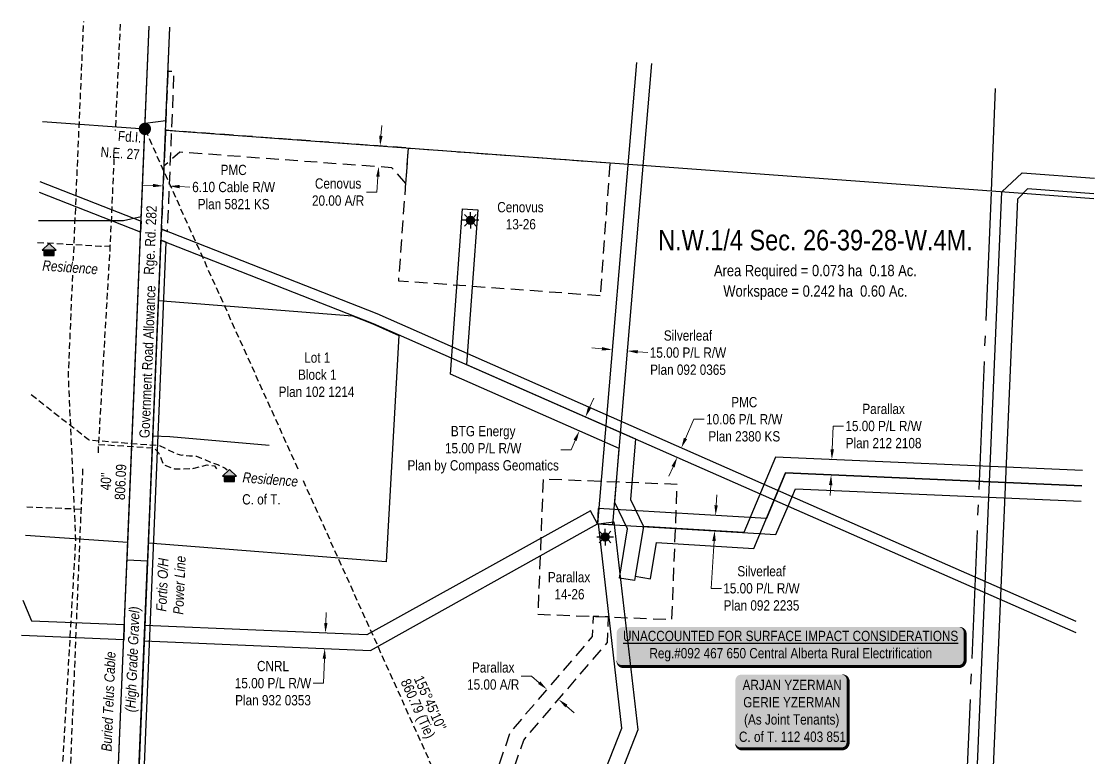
# Model space of a CAD drawing. Extents: x 297466 to 300921, y 5806509 to 5810209.
# Drawn here: x 299874 to 300921, y 5808009 to 5808727 of the extents above; entities that cross this region are included whole.
import ezdxf
from ezdxf.enums import TextEntityAlignment as Align

# ---------------------------------------------------------------- set-up
doc = ezdxf.new("R2010")
doc.units = 0
doc.header["$LTSCALE"] = 5
doc.header["$PDMODE"] = 35
doc.header["$PDSIZE"] = 0.5
for name, pattern in [('foc-ACCESSROAD', [3.75, 2.5, -1.25]), ('foc-FLOWLINE', [3.75, 2.5, -1.25]), ('foc-QUARTERLINE', [33, 25, -3, 2, -3]), ('foc-TIELINE', [1.875, 1.25, -0.625]), ('UG_PIPE', [1.875, 1.25, -0.625])]:
    doc.linetypes.add(name, pattern=pattern)
doc.layers.get('Defpoints').update_dxf_attribs({"color": 9})
for name, color, linetype in [('AS-PIPE-UG', 44, 'UG_PIPE'), ('AS-POWER', 104, 'foc-POWER'), ('AS-POWER-T', 104, 'Continuous'), ('AS-RESIDENCE', 14, 'Continuous'), ('AS-TELUS', 224, 'foc-TEL'), ('C-AR', 13, 'foc-ACCESSROAD'), ('C-RW', 13, 'Continuous'), ('C-SYMBOL', 7, 'Continuous'), ('C-WS', 13, 'foc-ACCESSROAD'), ('C-WS-S', 8, 'Continuous'), ('CG-NOTES', 7, 'Continuous'), ('F-AR', 190, 'foc-ACCESSROAD'), ('F-EZE', 190, 'foc-FLOWLINE'), ('F-RW', 190, 'Continuous'), ('F-WS', 190, 'foc-ACCESSROAD'), ('F-WS-S', 8, 'Continuous'), ('L-AREAREQUIRED', 7, 'Continuous'), ('L-AREAWORK', 5, 'Continuous'), ('L-BD', 7, 'Continuous'), ('L-MON', 1, 'Continuous'), ('L-MON-T', 1, 'Continuous'), ('L-QSEC', 8, 'foc-QUARTERLINE'), ('L-ROAD-T', 7, 'Continuous'), ('L-SEC', 7, 'Continuous'), ('L-TIE', 7, 'foc-TIELINE'), ('L-TITLEDB', 4, 'Continuous'), ('L-TITLEDB-T', 4, 'Continuous')]:
    doc.layers.add(name, color=color, linetype=linetype)
for name, color, linetype, lineweight in [('C-AR-T', 13, 'Continuous', 9), ('C-RW-T', 13, 'Continuous', 9), ('C-WS-T', 13, 'Continuous', 9), ('F-AR-T', 190, 'Continuous', 9), ('F-EZE-T', 190, 'Continuous', 9), ('F-RW-T', 190, 'Continuous', 9), ('F-WS-T', 190, 'Continuous', 9), ('T-TEXT', 48, 'Continuous', 18)]:
    doc.layers.add(name, color=color, linetype=linetype, lineweight=lineweight)
doc.styles.add('100L', font='ARIALN.TTF', dxfattribs={"height": 11})
doc.styles.add('175L', font='ARIALN.TTF', dxfattribs={"height": 20})
doc.styles.add('80', font='ARIALN.TTF', dxfattribs={"height": 10})
doc.styles.add('80CG', font='ARIALN.TTF', dxfattribs={"height": 10})
doc.styles.add('80L', font='ARIALN.TTF', dxfattribs={"height": 10})
doc.styles.add('80LS', font='ARIALNI.TTF', dxfattribs={"height": 10})
doc.styles.add('foc-LtypeFont', font='ARIALN.TTF', dxfattribs={"height": 7.35})
doc.linetypes.add('foc-POWER', pattern='A,6,-1,["P",foc-LtypeFont,S=0.2,R=0,X=-0.625,Y=-0.75],-1.24,4', length=12.24)
doc.linetypes.add('foc-POWER-NOLINE', pattern='A,0,-4,["P",foc-LtypeFont,S=0.2,R=0,X=-0.625,Y=-0.75],-8.24', length=12.24)
doc.linetypes.add('foc-TEL', pattern='A,2,-1,["T",foc-LtypeFont,S=0.2,R=0,X=-0.425,Y=-0.75],-1.24,8', length=12.24)
doc.linetypes.add('foc-TEL-NOLINE', pattern='A,0,-2,["T",foc-LtypeFont,S=0.2,R=0,X=-0.425,Y=-0.75],-10.24', length=12.24)
doc.dimstyles.new('Compass 5 000', dxfattribs={"dimscale": 5, "dimtxt": 9, "dimasz": 2, "dimexe": 0.2, "dimexo": 0.0625, "dimgap": 0.5, "dimtad": 0, "dimtih": 1, "dimtoh": 1, "dimzin": 0, "dimdsep": 46, "dimtxsty": '80CG', "dimcen": 0.1, "dimse1": 1, "dimse2": 1, "dimclrd": 256, "dimclrt": 256, "dimaunit": 1, "dimadec": 4, "dimazin": 0, "dimtfac": 0.06, "dimtofl": 0, "dimtmove": 0, "dimatfit": 1, "dimfxl": 0.2, "dimtolj": 1, "dimtzin": 0, "dimlwd": -1, "dimarcsym": 0})

# ---------------------------------------------------------------- blocks, each defined once
blk = doc.blocks.new('*U382')
h = blk.add_hatch(color=59)
edge = h.paths.add_edge_path()
edge.add_line((-49, -37), (49, -37))
edge.add_arc((49, -31), 6, 270, 360)
edge.add_line((55, -31), (55, 29.5))
edge.add_arc((49, 29.5), 6, 0, 90)
edge.add_line((49, 35.5), (-49, 35.5))
edge.add_arc((-49, 29.5), 6, 90, 180)
edge.add_line((-55, 29.5), (-55, -31))
edge.add_arc((-49, -31), 6, 180, 270)
at = {"color": 1, "flags": 128}
blk.add_lwpolyline([(-49, -37, 3, 3, 0), (49, -37, 3, 3, 0.414214), (55, -31, 3, 3, 0), (55, 29.5, 3, 0, 0.414214), (49, 35.5, 0, 0, 0), (-49, 35.5, 0, 0, 0.414214), (-55, 29.5, 0, 0, 0), (-55, -31, 0, 3, 0.414214)], format="xyseb", close=True, dxfattribs=at)
blk.add_lwpolyline([(-23.3, -29.6, 0, 7.5, 0), (0, 0, 0, 0, 0)], format="xyseb", dxfattribs=at)
at = {"color": 1, "style": '80'}
blk.add_attdef('ENTER_TEXT_001', (-36, -5), '', height=10, dxfattribs=at)
blk = doc.blocks.new('*D384')
at = {"layer": 'Defpoints', "color": 0, "transparency": 16777216}
for p in [(300517.5, 5808310.8), (300531.9, 5808304.4), (300527.9, 5808295.2)]:
    blk.add_point(p, dxfattribs=at)
at = {"layer": 'F-RW-T', "transparency": 16777216}
for p, q in [((300521.5, 5808319.9), (300529.8, 5808338.7)), ((300529.8, 5808338.7), (300539.8, 5808338.7)), ((300509.4, 5808292.4), (300505.4, 5808283.3))]:
    blk.add_line(p, q, dxfattribs=at)
for points in [[(300520, 5808320.6), (300523.1, 5808319.3), (300517.5, 5808310.8)], [(300507.9, 5808293.1), (300511, 5808291.8), (300513.5, 5808301.6)]]:
    blk.add_solid(points, dxfattribs=at)
at = {"layer": 'F-RW-T', "transparency": 16777216, "insert": (300578.9, 5808338.7), "char_height": 10, "attachment_point": 5, "style": '80CG'}
blk.add_mtext('\\A1;PMC\\P10.06 P/L R/W\\PPlan 2380 KS', dxfattribs=at)
blk = doc.blocks.new('*D385')
at = {"layer": 'Defpoints', "color": 0, "transparency": 16777216}
for p in [(300162.8, 5808130.5), (300162.2, 5808115.5), (300169.7, 5808115.2)]:
    blk.add_point(p, dxfattribs=at)
at = {"layer": 'F-RW-T', "transparency": 16777216}
for p, q in [((300170.8, 5808140.2), (300171.2, 5808150.2)), ((300169.3, 5808105.2), (300168.3, 5808081.3)), ((300168.3, 5808081.3), (300158.3, 5808081.3))]:
    blk.add_line(p, q, dxfattribs=at)
for points in [[(300169.1, 5808140.2), (300172.4, 5808140.1), (300170.3, 5808130.2)], [(300167.6, 5808105.3), (300170.9, 5808105.1), (300169.7, 5808115.2)]]:
    blk.add_solid(points, dxfattribs=at)
at = {"layer": 'F-RW-T', "transparency": 16777216, "insert": (300119.2, 5808081.3), "char_height": 10, "attachment_point": 5, "style": '80CG'}
blk.add_mtext('\\A1;CNRL\\P15.00 P/L R/W\\PPlan 932 0353', dxfattribs=at)
blk = doc.blocks.new('*D386')
at = {"layer": 'Defpoints', "color": 0, "transparency": 16777216}
for p in [(300551.2, 5808244.9), (300550, 5808230), (300550.3, 5808230)]:
    blk.add_point(p, dxfattribs=at)
at = {"layer": 'F-RW-T', "transparency": 16777216}
for p, q in [((300551.5, 5808254.9), (300552.1, 5808264.9)), ((300549.4, 5808220), (300548.8, 5808210)), ((300546.6, 5808173.8), (300548.8, 5808210)), ((300556.6, 5808173.8), (300546.6, 5808173.8))]:
    blk.add_line(p, q, dxfattribs=at)
for points in [[(300549.8, 5808255), (300553.1, 5808254.8), (300550.9, 5808244.9)], [(300547.7, 5808220.1), (300551.1, 5808219.9), (300550, 5808230)]]:
    blk.add_solid(points, dxfattribs=at)
at = {"layer": 'F-RW-T', "transparency": 16777216, "insert": (300595.7, 5808173.8), "char_height": 10, "attachment_point": 5, "style": '80CG'}
blk.add_mtext('\\A1;Silverleaf\\P15.00 P/L R/W\\PPlan 092 2235', dxfattribs=at)
blk = doc.blocks.new('*D388')
at = {"layer": 'C-RW-T', "transparency": 16777216}
for p, q in [((300664.7, 5808309.4), (300665.7, 5808332.1)), ((300665.7, 5808332.1), (300675.7, 5808332.1)), ((300663.2, 5808274.5), (300662.8, 5808264.5))]:
    blk.add_line(p, q, dxfattribs=at)
for points in [[(300663, 5808309.5), (300666.4, 5808309.3), (300664.3, 5808299.4)], [(300661.5, 5808274.5), (300664.9, 5808274.4), (300663.6, 5808284.4)]]:
    blk.add_solid(points, dxfattribs=at)
at = {"layer": 'Defpoints', "color": 0, "transparency": 16777216}
for p in [(300664.3, 5808299.4), (300718.8, 5808297.1), (300718.2, 5808282.1)]:
    blk.add_point(p, dxfattribs=at)
at = {"layer": 'C-RW-T', "transparency": 16777216, "insert": (300714.8, 5808332.1), "char_height": 10, "attachment_point": 5, "style": '80CG'}
blk.add_mtext('\\A1;Parallax\\P15.00 P/L R/W\\PPlan 212 2108', dxfattribs=at)
blk = doc.blocks.new('*D389')
at = {"layer": 'Defpoints', "color": 0, "transparency": 16777216}
for p in [(300373, 5808363.5), (300367, 5808349.7), (300418, 5808327.3)]:
    blk.add_point(p, dxfattribs=at)
at = {"layer": 'F-RW-T', "transparency": 16777216}
for p, q in [((300428, 5808350.2), (300432.1, 5808359.3)), ((300413.9, 5808318.1), (300409.9, 5808309)), ((300409.9, 5808309), (300399.9, 5808309))]:
    blk.add_line(p, q, dxfattribs=at)
for points in [[(300426.5, 5808350.8), (300429.6, 5808349.5), (300424, 5808341)], [(300412.4, 5808318.8), (300415.4, 5808317.5), (300418, 5808327.3)]]:
    blk.add_solid(points, dxfattribs=at)
at = {"layer": 'F-RW-T', "transparency": 16777216, "insert": (300324.2, 5808309), "char_height": 10, "attachment_point": 5, "style": '80CG'}
blk.add_mtext('\\A1;BTG Energy\\P15.00 P/L R/W\\PPlan by Compass Geomatics', dxfattribs=at)
blk = doc.blocks.new('GAS')
h = blk.add_hatch(color=255)
h.dxf.hatch_style = 1
edge = h.paths.add_edge_path()
edge.add_arc((0, 0), 0.9, 0, 360)
for p, q in [((-0.81, 0), (-1.62, 0)), ((-0.57, 0.57), (-1.14, 1.14)), ((0, 0.81), (0, 1.62)), ((0.57, 0.57), (1.14, 1.14)), ((1.62, 0), (0.81, 0)), ((-0.57, -0.57), (-1.14, -1.14)), ((0, -0.81), (0, -1.62)), ((1.14, -1.14), (0.57, -0.57))]:
    blk.add_line(p, q)
blk.add_circle((0, 0), 0.8)
blk = doc.blocks.new('*D390')
at = {"layer": 'Defpoints', "color": 0, "transparency": 16777216}
for p in [(300159.2, 5808610), (300157.8, 5808590), (300222.3, 5808585.3)]:
    blk.add_point(p, dxfattribs=at)
at = {"layer": 'F-AR-T', "transparency": 16777216}
for p, q in [((300224.5, 5808615.2), (300225.2, 5808625.2)), ((300221.5, 5808575.3), (300220.4, 5808560.3)), ((300220.4, 5808560.3), (300210.4, 5808560.3))]:
    blk.add_line(p, q, dxfattribs=at)
for points in [[(300222.8, 5808615.3), (300226.1, 5808615.1), (300223.7, 5808605.3)], [(300219.9, 5808575.5), (300223.2, 5808575.2), (300222.3, 5808585.3)]]:
    blk.add_solid(points, dxfattribs=at)
at = {"layer": 'F-AR-T', "transparency": 16777216, "insert": (300182.7, 5808560.3), "char_height": 10, "attachment_point": 5, "style": '80CG'}
blk.add_mtext('\\A1;Cenovus\\P20.00 A/R', dxfattribs=at)
blk = doc.blocks.new('*D391')
at = {"layer": 'Defpoints', "color": 0, "transparency": 16777216}
for p in [(300450.1, 5808406.9), (300465, 5808405.7), (300465, 5808405.4)]:
    blk.add_point(p, dxfattribs=at)
at = {"layer": 'F-RW-T', "transparency": 16777216}
for p, q in [((300440.1, 5808407.5), (300430.1, 5808408.3)), ((300475, 5808404.5), (300484.9, 5808403.7))]:
    blk.add_line(p, q, dxfattribs=at)
for points in [[(300440.2, 5808409.1), (300439.9, 5808405.8), (300450.1, 5808406.6)], [(300475.1, 5808406.2), (300474.8, 5808402.9), (300465, 5808405.4)]]:
    blk.add_solid(points, dxfattribs=at)
at = {"layer": 'F-RW-T', "transparency": 16777216, "insert": (300524, 5808403.7), "char_height": 10, "attachment_point": 5, "style": '80CG'}
blk.add_mtext('\\A1;Silverleaf\\P15.00 P/L R/W\\PPlan 092 0365', dxfattribs=at)
blk = doc.blocks.new('*D395')
at = {"layer": 'Defpoints', "color": 0, "transparency": 16777216}
for p in [(299987.9, 5807984.2), (299993.1, 5807984.1), (299993.1, 5807984)]:
    blk.add_point(p, dxfattribs=at)
at = {"layer": 'L-TITLEDB-T', "transparency": 16777216}
for p, q in [((299977.9, 5807984.8), (299967.9, 5807985.2)), ((300003.1, 5807983.7), (300013.1, 5807983.3))]:
    blk.add_line(p, q, dxfattribs=at)
for points in [[(299978, 5807986.4), (299977.8, 5807983.1), (299987.9, 5807984.4)], [(300003.1, 5807985.4), (300003, 5807982.1), (299993.1, 5807984.1)]]:
    blk.add_solid(points, dxfattribs=at)
at = {"layer": 'L-TITLEDB-T', "transparency": 16777216, "insert": (300063.6, 5807983.3), "char_height": 10, "attachment_point": 5, "style": '80CG'}
blk.add_mtext('\\A1;5.18 Road\\PReg.# 102 045 735', dxfattribs=at)
blk = doc.blocks.new('res_occ')
for points in [[(0.1, 0.89), (-1.26, -0.37), (1.46, -0.37)], [(-0.9, -1.43), (1.1, -1.43), (1.1, -0.37), (-0.9, -0.37)]]:
    blk.add_hatch(color=14).paths.add_polyline_path(points)
at = {"color": 14}
for points in [[(0.1, 0.89), (-1.26, -0.37), (1.46, -0.37)], [(-0.9, -1.43), (1.1, -1.43), (1.1, -0.37), (-0.9, -0.37)]]:
    blk.add_lwpolyline(points, close=True, dxfattribs=at)
blk = doc.blocks.new('fdia')
at = {"color": 255, "const_width": 1}
blk.add_lwpolyline([(-0.5, 0, 1), (0.5, 0, 1)], format="xyb", close=True, dxfattribs=at)
blk = doc.blocks.new('Fdiaa')
blk.add_blockref('fdia', (0, 0))
blk = doc.blocks.new('fdib')
at = {"color": 1, "const_width": 1.6}
blk.add_lwpolyline([(-0.4, 0, 1), (0.4, 0, 1)], format="xyb", close=True, dxfattribs=at)
at = {"color": 1}
blk.add_circle((0, 0), 0.8, dxfattribs=at)
blk = doc.blocks.new('Fdibb')
blk.add_blockref('fdib', (0, 0))
blk = doc.blocks.new('fdicc')
for name in ['Fdibb', 'Fdiaa']:
    blk.add_blockref(name, (0, 0))
blk = doc.blocks.new('FDI')
blk.add_blockref('fdicc', (0, 0))
blk = doc.blocks.new('*D401')
at = {"layer": 'Defpoints', "color": 0, "transparency": 16777216}
for p in [(300018.1, 5808566.1), (300011.6, 5808555.5), (300017.7, 5808555.2)]:
    blk.add_point(p, dxfattribs=at)
at = {"layer": 'F-EZE-T', "transparency": 16777216}
for p, q in [((300002.1, 5808566.7), (299992.1, 5808567.2)), ((300028.1, 5808565.7), (300038.1, 5808565.2))]:
    blk.add_line(p, q, dxfattribs=at)
for points in [[(300002.1, 5808568.4), (300002, 5808565.1), (300012.1, 5808566.3)], [(300028.2, 5808567.3), (300028.1, 5808564), (300018.1, 5808566.1)]]:
    blk.add_solid(points, dxfattribs=at)
at = {"layer": 'F-EZE-T', "transparency": 16777216, "insert": (300080.8, 5808565.2), "char_height": 10, "attachment_point": 5, "style": '80CG'}
blk.add_mtext('\\A1;PMC\\P6.10 Cable R/W\\PPlan 5821 KS', dxfattribs=at)
blk = doc.blocks.new('*D405')
at = {"layer": 'C-AR-T', "transparency": 16777216}
for p, q in [((300371.3, 5808088.3), (300361.3, 5808088.3)), ((300378.8, 5808081.8), (300371.3, 5808088.3)), ((300405.4, 5808059), (300413, 5808052.5))]:
    blk.add_line(p, q, dxfattribs=at)
for points in [[(300379.9, 5808083.1), (300377.8, 5808080.6), (300386.4, 5808075.3)], [(300406.5, 5808060.3), (300404.3, 5808057.8), (300397.8, 5808065.5)]]:
    blk.add_solid(points, dxfattribs=at)
at = {"layer": 'Defpoints', "color": 0, "transparency": 16777216}
for p in [(300386.4, 5808075.3), (300387, 5808076), (300398.4, 5808066.2)]:
    blk.add_point(p, dxfattribs=at)
at = {"layer": 'C-AR-T', "transparency": 16777216, "insert": (300334, 5808088.3), "char_height": 10, "attachment_point": 5, "style": '80CG'}
blk.add_mtext('\\A1;Parallax\\P15.00 A/R', dxfattribs=at)
blk = doc.blocks.new('*U436')
h = blk.add_hatch(color=255)
edge = h.paths.add_edge_path()
edge.add_line((-164, -20), (164, -20))
edge.add_arc((164, -14), 6, 270, 360)
edge.add_line((170, -14), (170, 12.5))
edge.add_arc((164, 12.5), 6, 0, 90)
edge.add_line((164, 18.5), (-164, 18.5))
edge.add_arc((-164, 12.5), 6, 90, 180)
edge.add_line((-170, 12.5), (-170, -14))
edge.add_arc((-164, -14), 6, 180, 270)
at = {"color": 1, "flags": 128}
blk.add_lwpolyline([(-164, -20, 3, 3, 0), (164, -20, 3, 3, 0.414214), (170, -14, 3, 3, 0), (170, 12.5, 3, 0, 0.414214), (164, 18.5, 0, 0, 0), (-164, 18.5, 0, 0, 0.414214), (-170, 12.5, 0, 0, 0), (-170, -14, 0, 3, 0.414214)], format="xyseb", close=True, dxfattribs=at)
for points in [[(-27.3, -8.2, 0, 7.5, 0), (0, 0, 0, 0, 0)], [(16.9, -2.3, 0, 7.5, 0), (0, 0, 0, 0, 0)]]:
    blk.add_lwpolyline(points, format="xyseb", dxfattribs=at)
at = {"color": 1, "style": '80'}
blk.add_attdef('ENTER_TEXT_001', (-26.8, -4.9), '', height=10, dxfattribs=at)

msp = doc.modelspace()

# ---------------------------------------------------------------- linework, layer by layer
at = {"layer": 'AS-PIPE-UG', "flags": 128}
for points in [[(300309.566, 5807787.801), (299904.189, 5807831.646), (299926.908, 5808220.904), (299919.643, 5808381.512), (299934.553, 5808726.729)], [(299970.06, 5808724.125), (299960.174, 5808507.815), (299948.849, 5808314.258), (299948.387, 5808303.011)], [(299889.459, 5808511.231), (299951.03, 5808507.726), (299952.816, 5808507.611), (299960.16, 5808507.813), (299960.174, 5808507.815)], [(299883.403, 5808362.752), (299938.733, 5808319.455), (299939.789, 5808318.651), (299981.714, 5808315.191), (299981.744, 5808315.1), (299981.719, 5808315.071), (300008.499, 5808313.255), (300015.716, 5808309.608), (300025.46, 5808305.121), (300027.578, 5808304.335), (300029.993, 5808303.843), (300031.37, 5808303.951), (300032.576, 5808303.456), (300037.855, 5808303.115), (300041.895, 5808303.111), (300044.582, 5808302.783), (300049.253, 5808300.933), (300060.88, 5808295.848), (300065.912, 5808294.219), (300072.523, 5808290.952), (300074.62, 5808289.451)], [(299948.849, 5808314.258), (300003.01, 5808310.881), (300007.763, 5808305.823), (300012.126, 5808294.537), (300023.186, 5808290.276), (300042.004, 5808290.888), (300042.394, 5808291.114), (300055.105, 5808294.19), (300062.213, 5808293.448), (300064.644, 5808289.428)], [(299933.468, 5808290.359), (299913.732, 5807813.033), (299933.834, 5807810.816)], [(299931.807, 5808250.864), (299878.931, 5808253.088)]]:
    msp.add_lwpolyline(points, dxfattribs=at)
at = {"layer": 'AS-POWER', "linetype": 'foc-POWER-NOLINE', "flags": 128}
for points in [[(299976.771, 5808201.397), (299994.455, 5808627.46), (300014.695, 5808630.024), (300018.453, 5808720.575)], [(299970.229, 5807558.881), (299996.856, 5808200.227), (299996.856, 5808200.227)]]:
    msp.add_lwpolyline(points, dxfattribs=at)
at = {"layer": 'AS-POWER', "flags": 128}
for points in [[(299890.335, 5808532.713), (299903.452, 5808532.664), (299973.243, 5808532.508), (299990.677, 5808536.421)], [(300001.976, 5808322.573), (300018.398, 5808322.005), (300115.588, 5808313.549)], [(299996.856, 5808200.227), (299976.771, 5808201.397)]]:
    msp.add_lwpolyline(points, dxfattribs=at)
at = {"layer": 'AS-TELUS', "linetype": 'foc-TEL-NOLINE'}
msp.add_lwpolyline([(299922.275, 5806889.042), (299926.425, 5806988.994), (299944.009, 5807412.348), (299960.801, 5807816.625), (299977.495, 5808218.827), (299994.228, 5808621.985), (299998.383, 5808722.047)], dxfattribs=at)
at = {"layer": 'C-AR', "flags": 128}
msp.add_lwpolyline([(299980.832, 5807814.172), (300086.048, 5807806.639), (300092.36, 5807799.49), (300199.628, 5807792.869), (300325.609, 5807914.856), (300363.768, 5808025.891), (300445.442, 5808121.027), (300446.369, 5808145.916), (300431.38, 5808146.474), (300430.648, 5808126.821), (300350.517, 5808033.482), (300312.593, 5807923.131), (300193.948, 5807808.248), (300099.488, 5807814.078), (300093.233, 5807821.162), (299981.455, 5807829.165)], close=True, dxfattribs=at)
at = {"layer": 'C-RW', "flags": 128}
for points in [[(300919.943, 5808558.556), (300855.264, 5808563.349), (300845.414, 5808553.569), (300811.945, 5807772.02), (300366.72, 5807802.693), (300364.655, 5807797.68), (300361.878, 5807790.937), (300359.466, 5807757.102), (300371.435, 5807756.249), (300369.302, 5807726.326), (300342.372, 5807728.246), (300347.089, 5807794.424), (300356.783, 5807819.178), (300360.149, 5807818.181), (300797.369, 5807788.059), (300830.005, 5808560.59), (300849.844, 5808579.229), (300920.582, 5808573.989)], [(300908.768, 5808288.906), (300609.259, 5808301.794), (300578.411, 5808228.307), (300480.606, 5808234.166), (300472.631, 5808185.64), (300487.432, 5808183.208), (300493.213, 5808218.385), (300588.127, 5808212.699), (300619.048, 5808286.36), (300908.147, 5808273.919)]]:
    msp.add_lwpolyline(points, dxfattribs=at)
at = {"layer": 'C-WS', "flags": 128}
msp.add_lwpolyline([(300513.458, 5808275.139), (300382.704, 5808280.231), (300377.577, 5808148.595), (300508.331, 5808143.503)], close=True, dxfattribs=at)
at = {"layer": 'F-AR', "flags": 128}
msp.add_lwpolyline([(300248.779, 5808568.322), (300251.331, 5808603.227), (300014.304, 5808620.614), (300012.858, 5808585.78), (300028.277, 5808599.536), (300234.914, 5808584.379)], close=True, dxfattribs=at)
at = {"layer": 'F-EZE', "flags": 128}
msp.add_lwpolyline([(300016.688, 5808678.043), (300014.304, 5808620.614), (300010.301, 5808524.175), (300016.308, 5808521.816), (300022.782, 5808677.79)], close=True, dxfattribs=at)
at = {"layer": 'F-RW', "flags": 128}
for points in [[(300473.688, 5808686.724), (300435.727, 5808236.855), (300450.704, 5808235.958), (300488.647, 5808685.616)], [(299891.882, 5808570.648), (299990.488, 5808531.888), (299990.047, 5808521.254), (299891.448, 5808560.012)], [(300902.663, 5808141.584), (300625.73, 5808263.114), (300220.847, 5808441.502), (300010.301, 5808524.175), (300009.86, 5808513.541), (300216.979, 5808432.214), (300621.674, 5808253.909), (300902.216, 5808130.795)], [(300908.147, 5808273.919), (300619.048, 5808286.36), (300600.426, 5808241.999), (300436.286, 5808251.598), (300435.727, 5808236.855), (300609.624, 5808226.437), (300621.674, 5808253.909), (300628.819, 5808270.934), (300907.527, 5808258.942)], [(299875.233, 5808162.42), (299883.57, 5808142.299), (299974.16, 5808138.485), (299973.538, 5808123.5), (299873.817, 5808127.688)]]:
    msp.add_lwpolyline(points, dxfattribs=at)
for points in [[(300472.806, 5808319.499), (300467.832, 5808260.56), (300480.606, 5808234.166), (300471.942, 5808181.448), (300457.141, 5808183.88), (300465.035, 5808231.91), (300452.527, 5808257.561), (300456.959, 5808310.09), (300292.35, 5808382.616), (300304.188, 5808544.044), (300319.147, 5808542.947), (300308.083, 5808392.074)], [(299994.258, 5808137.635), (299993.636, 5808122.648), (300214.403, 5808113.303), (300435.727, 5808236.855), (300428.973, 5808249.567), (300210.818, 5808128.468)], [(300394.353, 5807830.4), (300376.667, 5807787.46), (300371.155, 5807710.12), (300458.09, 5807010.334), (300456.116, 5806982.143), (300441.156, 5806983.182), (300443.03, 5807009.887), (300356.089, 5807709.725), (300361.878, 5807790.937), (300378.597, 5807831.53), (300459.51, 5808037.501), (300436.566, 5808236.795), (300451.692, 5808238.682), (300474.962, 5808035.67)]]:
    msp.add_lwpolyline(points, close=True, dxfattribs=at)
at = {"layer": 'F-WS', "flags": 128}
msp.add_lwpolyline([(300438.302, 5808459.162), (300241.851, 5808473.571), (300251.331, 5808603.227), (300447.793, 5808588.816)], close=True, dxfattribs=at)
at = {"layer": 'L-QSEC'}
for p, q in [((300819.986, 5808561.514), (300824.036, 5808661.481)), ((300753.262, 5806951.474), (300819.986, 5808561.514))]:
    msp.add_line(p, q, dxfattribs=at)
at = {"layer": 'L-SEC'}
for p, q in [((299894.27, 5808629.196), (299994.059, 5808622.1)), ((300014.304, 5808620.614), (300417.06, 5808591.07)), ((300417.06, 5808591.07), (300819.986, 5808561.514)), ((300819.986, 5808561.514), (300919.762, 5808554.19))]:
    msp.add_line(p, q, dxfattribs=at)
at = {"layer": 'L-TITLEDB'}
msp.add_lwpolyline([(299986.001, 5807813.802), (300014.961, 5808511.538), (300009.86, 5808513.541), (299980.832, 5807814.172)], close=True, dxfattribs=at)
at = {"layer": 'L-TITLEDB', "flags": 128}
for points in [[(300007.41, 5808454.487), (300196.639, 5808439.617), (300216.661, 5808431.699), (300242.021, 5808420.57), (300229.447, 5808199.769), (299997.594, 5808217.992)], [(299877.816, 5808225.743), (299977.495, 5808218.827)]]:
    msp.add_lwpolyline(points, dxfattribs=at)

# ---------------------------------------------------------------- block references
at = {"layer": 'AS-RESIDENCE', "color": 3, "xscale": 4.99973000000003, "yscale": 4.99973000000003, "zscale": 4.99973000000003}
for p in [(299900.219, 5808505.577), (300076.13, 5808285.147)]:
    msp.add_blockref('res_occ', p, dxfattribs=at)
at = {"layer": 'C-WS-S', "color": 1, "xscale": 4.99973000000003, "yscale": 4.99973000000003, "zscale": 4.99973000000003}
msp.add_blockref('GAS', (300443.198, 5808223.842), dxfattribs=at)
at = {"layer": 'CG-NOTES'}
ref = msp.add_blockref('*U436', (300624.298, 5808117.602), dxfattribs=dict(at, xscale=0.99994897, yscale=0.99994897, zscale=0.99994897))
ref.add_attrib('ENTER_TEXT_001', '%%UUNACCOUNTED FOR SURFACE IMPACT CONSIDERATIONS', (300460.623, 5808122.405), dxfattribs={"layer": '0', "color": 1, "height": 9.99949, "style": '80'})
ref.add_attrib('ENTER_TEXT_002', 'Reg.#092 467 650 Central Alberta Rural Electrification', (300486.399, 5808105.562), dxfattribs={"layer": '0', "color": 1, "height": 9.99949, "style": '80'})
ref = msp.add_blockref('*U382', (300625.147, 5808054.286), dxfattribs=dict(at, xscale=0.9999460000000076, yscale=0.9999460000000076, zscale=0.9999460000000076))
ref.add_attrib('ENTER_TEXT_001', 'ARJAN YZERMAN', (300577.265, 5808074.633), dxfattribs={"layer": '0', "color": 1, "height": 9.99946, "style": '80'})
ref.add_attrib('ENTER_TEXT_002', 'GERIE YZERMAN', (300577.896, 5808057.79), dxfattribs={"layer": '0', "color": 1, "height": 9.99946, "style": '80'})
ref.add_attrib('ENTER_TEXT_003', '(As Joint Tenants)', (300578.67, 5808040.953), dxfattribs={"layer": '0', "color": 1, "height": 9.99946, "style": '80'})
ref.add_attrib('ENTER_TEXT_004', 'C. of T. 112 403 851', (300573.708, 5808024.11), dxfattribs={"layer": '0', "color": 1, "height": 9.99946, "style": '80'})
at = {"layer": 'F-WS-S', "color": 6, "xscale": 4.999730000000026, "yscale": 4.999730000000026, "zscale": 4.999730000000026}
msp.add_blockref('GAS', (300311.829, 5808532.771), dxfattribs=at)

# ---------------------------------------------------------------- texts
at = {"layer": 'AS-POWER-T', "insert": (300005.033, 5808148.86), "char_height": 9.99946, "attachment_point": 1, "rotation": 87.664732, "style": '175L'}
msp.add_mtext_dynamic_manual_height_columns('\\pi2.55327;{\\fArial Narrow|b0|i1|c0|p34;Fortis O/H \\P\\pi0.32624;Power Line}', width=57.11602, gutter_width=99.995, heights=[0], dxfattribs=at)
at = {"layer": 'AS-TELUS', "linetype": 'foc-TEL-NOLINE', "insert": (299951.679, 5808014.696), "char_height": 9.99946, "attachment_point": 1, "rotation": 87.662016, "style": '175L'}
msp.add_mtext_dynamic_manual_height_columns('\\pi0.29896;{\\fArial Narrow|b0|i1|c0|p34;Buried Telus Cable}', width=97.22981, gutter_width=99.995, heights=[0], dxfattribs=at)
at = {"layer": 'C-SYMBOL', "color": 3, "style": '175L'}
msp.add_text('N.W.1/4 Sec. 26-39-28-W.4M.', height=19.99898, dxfattribs=at).set_placement((300648.3, 5808497.49), align=Align.BOTTOM_CENTER)
at = {"layer": 'C-WS-T', "insert": (300386.787, 5808189.743), "char_height": 9.99946, "attachment_point": 1, "style": '175L'}
msp.add_mtext_dynamic_manual_height_columns('\\pi0.48995;Parallax\\P\\pi6.93912;14-26', width=41.40063, gutter_width=99.995, heights=[0], dxfattribs=at)
at = {"layer": 'F-WS-T', "insert": (300337.634, 5808550.637), "char_height": 9.99946, "attachment_point": 1, "style": '175L'}
msp.add_mtext_dynamic_manual_height_columns('\\pi0.32283;Cenovus\\P\\pi8.67163;13-26', width=44.86565, gutter_width=99.995, heights=[0], dxfattribs=at)
at = {"layer": 'L-AREAREQUIRED', "color": 5, "style": '100L'}
msp.add_text('Area Required = 0.073 ha  0.18 Ac.', height=10.99944, dxfattribs=at).set_placement((300648.3, 5808474.991), align=Align.BOTTOM_CENTER)
at = {"layer": 'L-AREAWORK', "color": 5, "style": '100L'}
msp.add_text('Workspace = 0.242 ha  0.60 Ac.', height=10.99944, dxfattribs=at).set_placement((300648.3, 5808454.992), align=Align.BOTTOM_CENTER)
at = {"layer": 'L-BD', "style": '80L'}
for s, height, rotation, p in [('806.09', 9.9995, 87.6224, (299970.418, 5808277.52)), ("40''", 9.9995, 87.6224, (299956.181, 5808278.111)), ('860.79 (Tie)', 9.99949, 294.2476, (300259.53, 5808056.101)), ("155°45'10''", 9.99949, 294.2476, (300272.523, 5808061.953))]:
    msp.add_text(s, height=height, rotation=rotation, dxfattribs=at).set_placement(p, align=Align.MIDDLE)
at = {"layer": 'L-ROAD-T', "style": '80L'}
for s, p in [('Rge. Rd. 282', (299999.453, 5808513.461)), ('Government Road Allowance', (299996.735, 5808394.846))]:
    msp.add_text(s, height=9.99946, rotation=87.661886, dxfattribs=at).set_placement(p, align=Align.MIDDLE_CENTER)
at = {"layer": 'L-TITLEDB-T', "char_height": 9.99946, "attachment_point": 1, "style": '175L'}
for s, width, insert in [('\\pi25.44085;Lot 1\\P\\pi19.41116;Block 1\\P\\pi0.48995;Plan 102 1214', 73.42482, (300124.208, 5808403.9)), ('\\pi0.32283;C. of T.', 36.68056, (300088.811, 5808265.646))]:
    msp.add_mtext_dynamic_manual_height_columns(s, width=width, gutter_width=99.995, heights=[0], dxfattribs=dict(at, insert=insert))
at = {"layer": 'T-TEXT', "style": '80LS'}
msp.add_text('(High Grade Gravel)', height=9.99946, rotation=87.661886, dxfattribs=at).set_placement((299982.053, 5808104.645), align=Align.MIDDLE_CENTER)

# ---------------------------------------------------------------- dimensions: what is measured, and where the dimension line sits
at = {"layer": 'C-AR-T'}
dim = msp.add_aligned_dim(p1=(300398.389, 5808066.219), p2=(300387.009, 5808075.989), distance=0.887, text='Parallax\\P15.00 A/R', dimstyle='Compass 5 000', dxfattribs=at)
dim.commit()
dim.dimension.update_dxf_attribs({"geometry": '*D405', "text_midpoint": (300333.974, 5808088.343)})
at = {"layer": 'C-RW-T', "color": 6}
dim = msp.add_linear_dim(base=(300664.284, 5808299.427), p1=(300718.153, 5808282.095), p2=(300718.798, 5808297.081), angle=87.535905, text='Parallax\\P15.00 P/L R/W\\PPlan 212 2108', dimstyle='Compass 5 000', dxfattribs=at)
dim.commit()
dim.dimension.update_dxf_attribs({"geometry": '*D388', "text_midpoint": (300714.774, 5808332.059), "dimtype": 161})
at = {"layer": 'F-AR-T', "color": 6}
dim = msp.add_linear_dim(base=(300222.27, 5808585.306), p1=(300159.236, 5808609.983), p2=(300157.773, 5808590.037), angle=265.804596, text='Cenovus\\P20.00 A/R', dimstyle='Compass 5 000', dxfattribs=at)
dim.commit()
dim.dimension.update_dxf_attribs({"geometry": '*D390', "text_midpoint": (300182.7, 5808560.295), "dimtype": 161})
at = {"layer": 'F-RW-T'}
dim = msp.add_aligned_dim(p1=(300450.078, 5808406.922), p2=(300465.024, 5808405.661), distance=-0.3, text='Silverleaf\\P15.00 P/L R/W\\PPlan 092 0365', dimstyle='Compass 5 000', dxfattribs=at)
dim.commit()
dim.dimension.update_dxf_attribs({"geometry": '*D391', "text_midpoint": (300524.014, 5808403.681)})
for base, p1, p2, angle, text, picture, middle in [((300517.515, 5808310.793), (300527.892, 5808295.228), (300531.948, 5808304.434), 66.222101, 'PMC\\P10.06 P/L R/W\\PPlan 2380 KS', '*D384', (300578.878, 5808338.659)), ((300169.696, 5808115.196), (300162.84, 5808130.499), (300162.205, 5808115.513), 267.576048, 'CNRL\\P15.00 P/L R/W\\PPlan 932 0353', '*D385', (300119.175, 5808081.309))]:
    dim = msp.add_linear_dim(base=base, p1=p1, p2=p2, angle=angle, text=text, dimstyle='Compass 5 000', dxfattribs=at)
    dim.commit()
    dim.dimension.update_dxf_attribs({"geometry": picture, "text_midpoint": middle, "dimtype": 161})
at = {"layer": 'F-RW-T', "color": 6}
dim = msp.add_linear_dim(base=(300417.951, 5808327.277), p1=(300373.042, 5808363.454), p2=(300366.995, 5808349.727), angle=246.222101, text='BTG Energy\\P15.00 P/L R/W\\PPlan by Compass Geomatics', dimstyle='Compass 5 000', dxfattribs=at)
dim.commit()
dim.dimension.update_dxf_attribs({"geometry": '*D389', "text_midpoint": (300324.185, 5808308.974), "dimtype": 161})
at = {"layer": 'F-RW-T'}
dim = msp.add_linear_dim(base=(300549.984, 5808230.01), p1=(300551.218, 5808244.877), p2=(300550.326, 5808229.989), angle=266.571474, text='Silverleaf\\P15.00 P/L R/W\\PPlan 092 2235', dimstyle='Compass 5 000', override={"dimtmove": 1}, dxfattribs=at)
dim.commit()
dim.dimension.update_dxf_attribs({"geometry": '*D386', "text_midpoint": (300554.711, 5808173.814), "dimtype": 161})
at = {"layer": 'L-TITLEDB-T'}
dim = msp.add_aligned_dim(p1=(299987.888, 5807984.17), p2=(299993.064, 5807983.959), distance=0.182, text='5.18 Road\\PReg.# 102 045 735', dimstyle='Compass 5 000', dxfattribs=at)
dim.commit()
dim.dimension.update_dxf_attribs({"geometry": '*D395', "text_midpoint": (300063.607, 5807983.326)})

# ---------------------------------------------------------------- next in the draw order: texts
at = {"layer": 'L-MON-T', "insert": (299951.595, 5808621.266), "char_height": 9.99946, "attachment_point": 1, "rotation": 356.006582, "style": '175L', "bg_fill": 3, "box_fill_scale": 1, "bg_fill_color": 256, "bg_fill_transparency": 0}
msp.add_mtext_dynamic_manual_height_columns('\\pi16.77713;Fd.I.\\P\\pi0.95261;N.E. 27', width=37.75826, gutter_width=99.995, heights=[0], dxfattribs=at)

# ---------------------------------------------------------------- next in the draw order: linework, layer by layer
at = {"layer": 'L-SEC', "flags": 128}
for points in [[(299922.275, 5806889.042), (299998.383, 5808722.047)], [(299942.34, 5806887.396), (300018.481, 5808721.213)]]:
    msp.add_lwpolyline(points, dxfattribs=at)
at = {"layer": 'L-TIE', "flags": 128}
msp.add_lwpolyline([(300347.721, 5807837.172), (299994.228, 5808621.985)], dxfattribs=at)

# ---------------------------------------------------------------- next in the draw order: block references
at = {"layer": 'L-MON', "xscale": 4.999744850000015, "yscale": 4.999744850000015, "zscale": 4.999744850000015}
msp.add_blockref('FDI', (299994.228, 5808621.985), dxfattribs=at)

# ---------------------------------------------------------------- next in the draw order: dimensions: what is measured, and where the dimension line sits
at = {"layer": 'F-EZE-T', "color": 6}
dim = msp.add_linear_dim(base=(300018.145, 5808566.069), p1=(300011.6, 5808555.473), p2=(300017.695, 5808555.22), angle=357.623265, text='PMC\\P6.10 Cable R/W\\PPlan 5821 KS', dimstyle='Compass 5 000', dxfattribs=at)
dim.commit()
dim.dimension.update_dxf_attribs({"geometry": '*D401', "text_midpoint": (300080.802, 5808565.24), "dimtype": 161})

# ---------------------------------------------------------------- next in the draw order: texts
at = {"layer": 'AS-RESIDENCE', "insert": (299894.355, 5808493.855), "char_height": 9.99946, "attachment_point": 1, "rotation": 356.009053, "style": '175L', "bg_fill": 3, "box_fill_scale": 1.15, "bg_fill_color": 256, "bg_fill_true_color": 256, "bg_fill_transparency": 0}
msp.add_mtext_dynamic_manual_height_columns('\\pi0.32624;{\\fArial Narrow|b0|i1|c0|p34;Residence}', width=53.93747, gutter_width=99.995, heights=[0], dxfattribs=at)
at = {"layer": 'AS-RESIDENCE', "insert": (300089.66, 5808287.218), "char_height": 9.99946, "attachment_point": 1, "rotation": 355.505879, "style": '175L', "bg_fill": 2}
msp.add_mtext_dynamic_manual_height_columns('\\pi0.32624;{\\fArial Narrow|b0|i1|c0|p34;Residence}', width=53.93747, gutter_width=99.995, heights=[0], dxfattribs=at)

doc.saveas('drawing.dxf')
